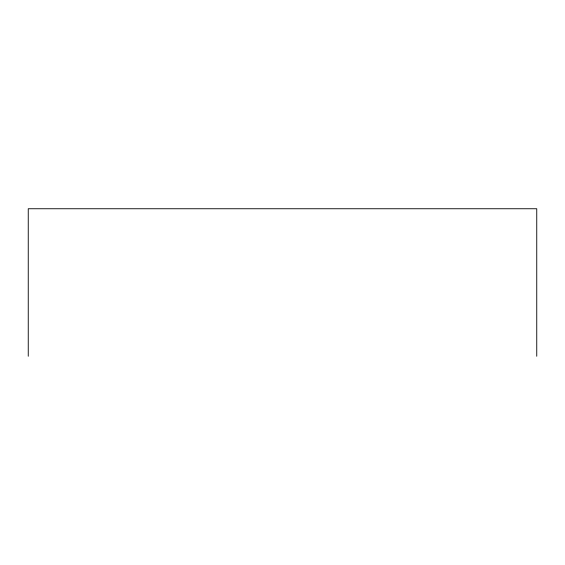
<?xml version="1.0" encoding="UTF-8"?>
<svg xmlns="http://www.w3.org/2000/svg" width="565" height="565" viewBox="0 0 565 565"><rect width="100%" height="100%" fill="white"/><g stroke="black" fill="none" stroke-linecap="round" stroke-linejoin="round"><path stroke-width="0.85" d="M536.75 356.254L536.75 208.746L28.25 208.746L28.25 356.254"/></g></svg>
